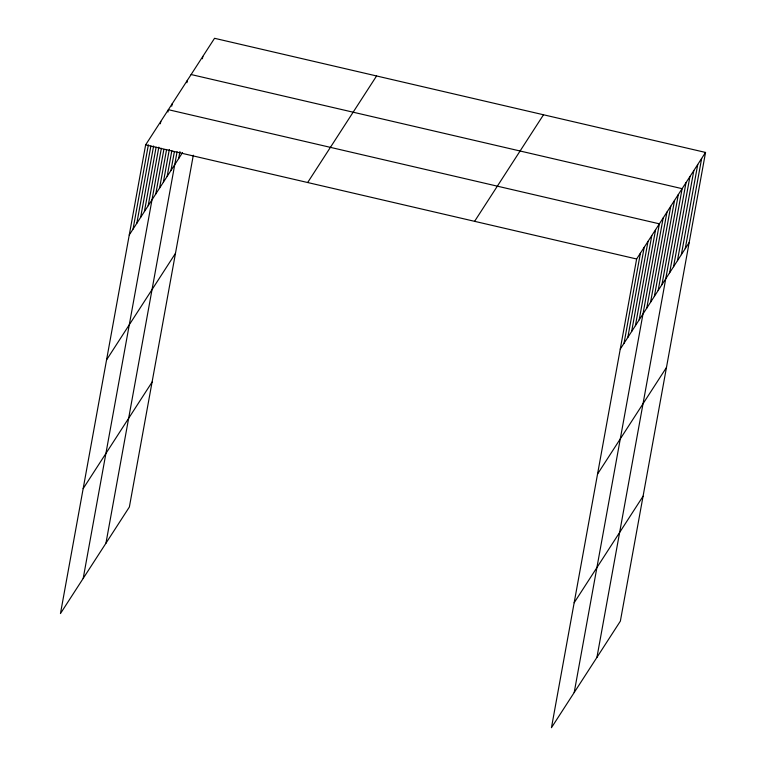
<?xml version="1.0" encoding="UTF-8"?>
<svg xmlns="http://www.w3.org/2000/svg" width="766" height="766" viewBox="0 0 766 766"><rect width="100%" height="100%" fill="white"/><g stroke="black" fill="none" stroke-linecap="round" stroke-linejoin="round"><path stroke-width="1.15" d="M705.543 152.434L636.632 258.994L551.453 727.7L620.364 621.14L705.543 152.434L214.547 38.3L145.636 144.86L60.457 613.566L129.368 507.006L193.31 155.201M133.045 229.12L148.365 144.851M136.836 223.26L150.873 146.009M140.628 217.4L153.602 146M144.42 211.54L156.111 147.168M160.372 123.757L160.793 121.411M148.202 205.681L158.84 147.158M83.197 578.397L161.358 148.317M167.955 112.037L168.376 109.691L659.373 223.835L574.194 692.541M155.785 193.961L163.867 149.485M171.737 106.177L172.168 103.831M159.577 188.101L166.595 149.475M163.369 182.241L169.324 149.466M167.16 176.381L171.843 150.624M170.952 170.521L174.351 151.792M186.904 82.728L187.325 80.392M105.938 543.238L177.08 151.783M178.641 158.619L179.924 151.591M202.406 58.752L202.837 56.416M624.041 343.264L640.414 253.134M627.833 337.404L644.206 247.274M631.624 331.544L647.998 241.414M635.407 325.684L651.789 235.555M639.198 319.815L655.581 229.695M646.782 308.095L663.165 217.975M650.573 302.235L666.947 212.115M654.365 296.375L670.738 206.246M658.157 290.515L674.53 200.386M661.948 284.655L678.322 194.526M596.934 657.372L682.113 188.666L191.117 74.532M669.637 272.753L686.02 182.634M673.544 266.721L689.927 176.592M677.45 260.679L693.833 170.55M681.357 254.638L697.73 164.518M685.264 248.605L701.637 158.476M129.253 234.98L182.547 152.578M106.551 359.915L175.471 253.355M83.159 488.631L152.08 382.071M307.664 182.519L376.575 75.968M474.604 221.326L543.515 114.776M620.249 349.124L689.17 242.563M597.547 474.049L666.458 367.498M574.155 602.765L643.067 496.215M145.636 144.86L636.632 258.994"/></g></svg>
